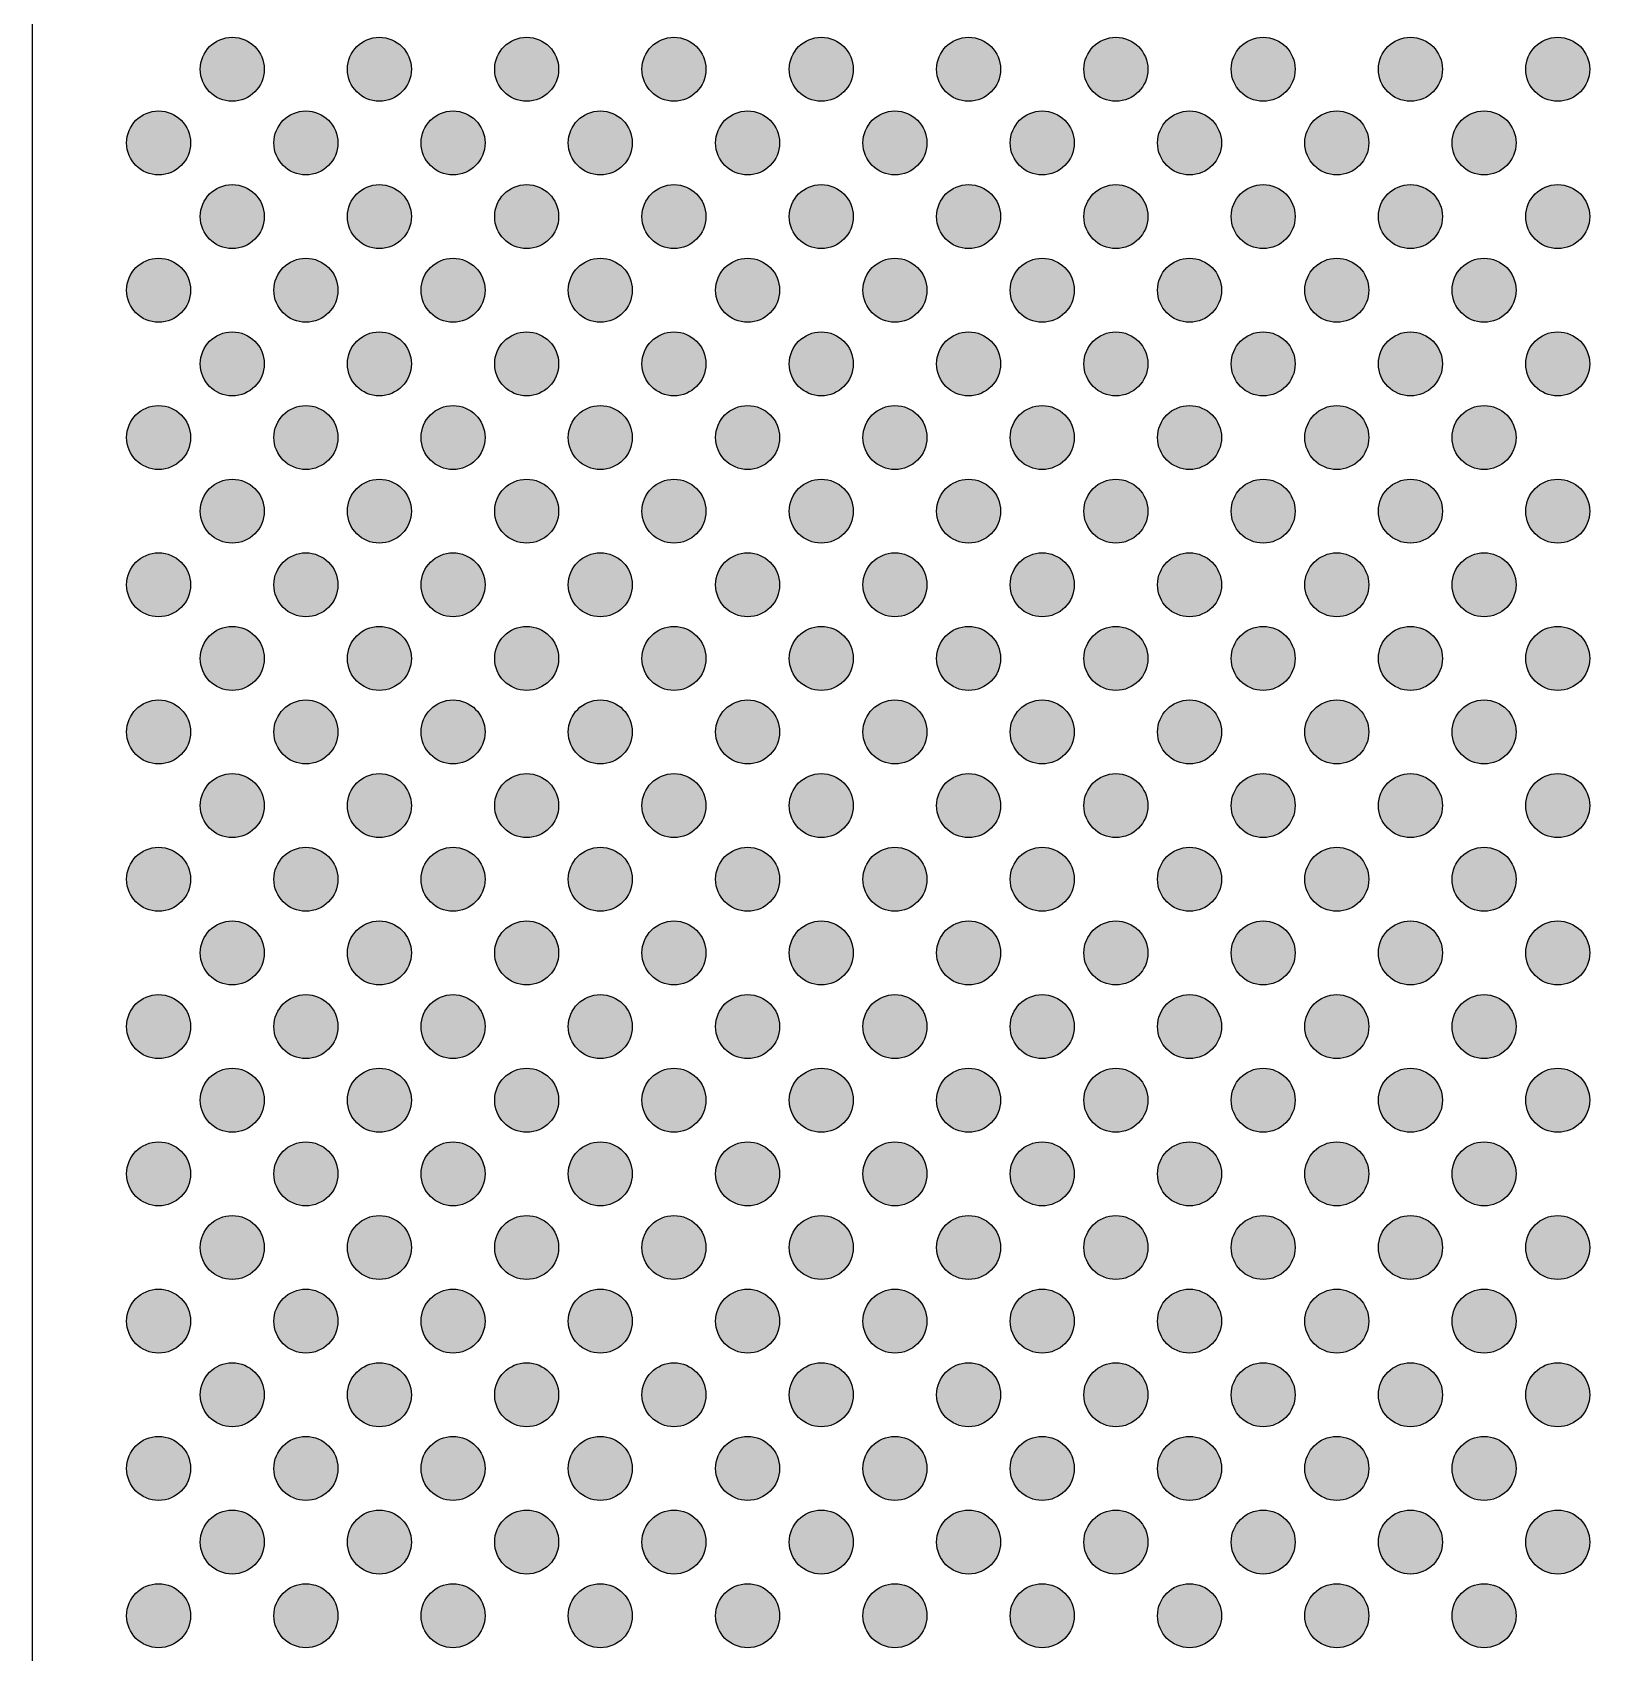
# Model space of a CAD drawing. Extents: x -42000 to 45000, y -40000 to 40000.
# Drawn here: x -26250 to -15750, y 1186 to 12076 of the extents above; entities that cross this region are included whole.
import ezdxf

# ---------------------------------------------------------------- set-up
doc = ezdxf.new("R2010")
doc.units = 0
doc.header["$MEASUREMENT"] = 0
doc.layers.add('PKG_OUTLINE', color=81, linetype='CONTINUOUS')
doc.layers.add('SOLDERMASK_PADS_BTM', color=12, linetype='CONTINUOUS')

msp = doc.modelspace()

# ---------------------------------------------------------------- hatches: boundary and pattern name
at = {"layer": 'SOLDERMASK_PADS_BTM'}
h = msp.add_hatch(color=256, dxfattribs=at)
edge = h.paths.add_edge_path()
edge.add_arc((-24907, 11828), 215, 0, 360, ccw=False)
h = msp.add_hatch(color=256, dxfattribs=at)
edge = h.paths.add_edge_path()
edge.add_arc((-23918, 11828), 215, 0, 360, ccw=False)
h = msp.add_hatch(color=256, dxfattribs=at)
edge = h.paths.add_edge_path()
edge.add_arc((-22928, 11828), 215, 0, 360, ccw=False)
h = msp.add_hatch(color=256, dxfattribs=at)
edge = h.paths.add_edge_path()
edge.add_arc((-21938, 11828), 215, 0, 360, ccw=False)
h = msp.add_hatch(color=256, dxfattribs=at)
edge = h.paths.add_edge_path()
edge.add_arc((-20948, 11828), 215, 0, 360, ccw=False)
h = msp.add_hatch(color=256, dxfattribs=at)
edge = h.paths.add_edge_path()
edge.add_arc((-19958, 11828), 215, 0, 360, ccw=False)
h = msp.add_hatch(color=256, dxfattribs=at)
edge = h.paths.add_edge_path()
edge.add_arc((-18968, 11828), 215, 0, 360, ccw=False)
h = msp.add_hatch(color=256, dxfattribs=at)
edge = h.paths.add_edge_path()
edge.add_arc((-17978, 11828), 215, 0, 360, ccw=False)
h = msp.add_hatch(color=256, dxfattribs=at)
edge = h.paths.add_edge_path()
edge.add_arc((-16988, 11828), 215, 0, 360, ccw=False)
h = msp.add_hatch(color=256, dxfattribs=at)
edge = h.paths.add_edge_path()
edge.add_arc((-15998, 11828), 215, 0, 360, ccw=False)
h = msp.add_hatch(color=256, dxfattribs=at)
edge = h.paths.add_edge_path()
edge.add_arc((-25402, 11333), 215, 0, 360, ccw=False)
h = msp.add_hatch(color=256, dxfattribs=at)
edge = h.paths.add_edge_path()
edge.add_arc((-24412, 11333), 215, 0, 360, ccw=False)
h = msp.add_hatch(color=256, dxfattribs=at)
edge = h.paths.add_edge_path()
edge.add_arc((-23423, 11333), 215, 0, 360, ccw=False)
h = msp.add_hatch(color=256, dxfattribs=at)
edge = h.paths.add_edge_path()
edge.add_arc((-22433, 11333), 215, 0, 360, ccw=False)
h = msp.add_hatch(color=256, dxfattribs=at)
edge = h.paths.add_edge_path()
edge.add_arc((-21443, 11333), 215, 0, 360, ccw=False)
h = msp.add_hatch(color=256, dxfattribs=at)
edge = h.paths.add_edge_path()
edge.add_arc((-20453, 11333), 215, 0, 360, ccw=False)
h = msp.add_hatch(color=256, dxfattribs=at)
edge = h.paths.add_edge_path()
edge.add_arc((-19463, 11333), 215, 0, 360, ccw=False)
h = msp.add_hatch(color=256, dxfattribs=at)
edge = h.paths.add_edge_path()
edge.add_arc((-18473, 11333), 215, 0, 360, ccw=False)
h = msp.add_hatch(color=256, dxfattribs=at)
edge = h.paths.add_edge_path()
edge.add_arc((-17483, 11333), 215, 0, 360, ccw=False)
h = msp.add_hatch(color=256, dxfattribs=at)
edge = h.paths.add_edge_path()
edge.add_arc((-16493, 11333), 215, 0, 360, ccw=False)
h = msp.add_hatch(color=256, dxfattribs=at)
edge = h.paths.add_edge_path()
edge.add_arc((-24907, 10838), 215, 0, 360, ccw=False)
h = msp.add_hatch(color=256, dxfattribs=at)
edge = h.paths.add_edge_path()
edge.add_arc((-23918, 10838), 215, 0, 360, ccw=False)
h = msp.add_hatch(color=256, dxfattribs=at)
edge = h.paths.add_edge_path()
edge.add_arc((-22928, 10838), 215, 0, 360, ccw=False)
h = msp.add_hatch(color=256, dxfattribs=at)
edge = h.paths.add_edge_path()
edge.add_arc((-21938, 10838), 215, 0, 360, ccw=False)
h = msp.add_hatch(color=256, dxfattribs=at)
edge = h.paths.add_edge_path()
edge.add_arc((-20948, 10838), 215, 0, 360, ccw=False)
h = msp.add_hatch(color=256, dxfattribs=at)
edge = h.paths.add_edge_path()
edge.add_arc((-19958, 10838), 215, 0, 360, ccw=False)
h = msp.add_hatch(color=256, dxfattribs=at)
edge = h.paths.add_edge_path()
edge.add_arc((-18968, 10838), 215, 0, 360, ccw=False)
h = msp.add_hatch(color=256, dxfattribs=at)
edge = h.paths.add_edge_path()
edge.add_arc((-17978, 10838), 215, 0, 360, ccw=False)
h = msp.add_hatch(color=256, dxfattribs=at)
edge = h.paths.add_edge_path()
edge.add_arc((-16988, 10838), 215, 0, 360, ccw=False)
h = msp.add_hatch(color=256, dxfattribs=at)
edge = h.paths.add_edge_path()
edge.add_arc((-15998, 10838), 215, 0, 360, ccw=False)
h = msp.add_hatch(color=256, dxfattribs=at)
edge = h.paths.add_edge_path()
edge.add_arc((-25402, 10343), 215, 0, 360, ccw=False)
h = msp.add_hatch(color=256, dxfattribs=at)
edge = h.paths.add_edge_path()
edge.add_arc((-24412, 10343), 215, 0, 360, ccw=False)
h = msp.add_hatch(color=256, dxfattribs=at)
edge = h.paths.add_edge_path()
edge.add_arc((-23423, 10343), 215, 0, 360, ccw=False)
h = msp.add_hatch(color=256, dxfattribs=at)
edge = h.paths.add_edge_path()
edge.add_arc((-22433, 10343), 215, 0, 360, ccw=False)
h = msp.add_hatch(color=256, dxfattribs=at)
edge = h.paths.add_edge_path()
edge.add_arc((-21443, 10343), 215, 0, 360, ccw=False)
h = msp.add_hatch(color=256, dxfattribs=at)
edge = h.paths.add_edge_path()
edge.add_arc((-20453, 10343), 215, 0, 360, ccw=False)
h = msp.add_hatch(color=256, dxfattribs=at)
edge = h.paths.add_edge_path()
edge.add_arc((-19463, 10343), 215, 0, 360, ccw=False)
h = msp.add_hatch(color=256, dxfattribs=at)
edge = h.paths.add_edge_path()
edge.add_arc((-18473, 10343), 215, 0, 360, ccw=False)
h = msp.add_hatch(color=256, dxfattribs=at)
edge = h.paths.add_edge_path()
edge.add_arc((-17483, 10343), 215, 0, 360, ccw=False)
h = msp.add_hatch(color=256, dxfattribs=at)
edge = h.paths.add_edge_path()
edge.add_arc((-16493, 10343), 215, 0, 360, ccw=False)
h = msp.add_hatch(color=256, dxfattribs=at)
edge = h.paths.add_edge_path()
edge.add_arc((-24907, 9848), 215, 0, 360, ccw=False)
h = msp.add_hatch(color=256, dxfattribs=at)
edge = h.paths.add_edge_path()
edge.add_arc((-23918, 9848), 215, 0, 360, ccw=False)
h = msp.add_hatch(color=256, dxfattribs=at)
edge = h.paths.add_edge_path()
edge.add_arc((-22928, 9848), 215, 0, 360, ccw=False)
h = msp.add_hatch(color=256, dxfattribs=at)
edge = h.paths.add_edge_path()
edge.add_arc((-21938, 9848), 215, 0, 360, ccw=False)
h = msp.add_hatch(color=256, dxfattribs=at)
edge = h.paths.add_edge_path()
edge.add_arc((-20948, 9848), 215, 0, 360, ccw=False)
h = msp.add_hatch(color=256, dxfattribs=at)
edge = h.paths.add_edge_path()
edge.add_arc((-19958, 9848), 215, 0, 360, ccw=False)
h = msp.add_hatch(color=256, dxfattribs=at)
edge = h.paths.add_edge_path()
edge.add_arc((-18968, 9848), 215, 0, 360, ccw=False)
h = msp.add_hatch(color=256, dxfattribs=at)
edge = h.paths.add_edge_path()
edge.add_arc((-17978, 9848), 215, 0, 360, ccw=False)
h = msp.add_hatch(color=256, dxfattribs=at)
edge = h.paths.add_edge_path()
edge.add_arc((-16988, 9848), 215, 0, 360, ccw=False)
h = msp.add_hatch(color=256, dxfattribs=at)
edge = h.paths.add_edge_path()
edge.add_arc((-15998, 9848), 215, 0, 360, ccw=False)
h = msp.add_hatch(color=256, dxfattribs=at)
edge = h.paths.add_edge_path()
edge.add_arc((-25402, 9353), 215, 0, 360, ccw=False)
h = msp.add_hatch(color=256, dxfattribs=at)
edge = h.paths.add_edge_path()
edge.add_arc((-24412, 9353), 215, 0, 360, ccw=False)
h = msp.add_hatch(color=256, dxfattribs=at)
edge = h.paths.add_edge_path()
edge.add_arc((-23423, 9353), 215, 0, 360, ccw=False)
h = msp.add_hatch(color=256, dxfattribs=at)
edge = h.paths.add_edge_path()
edge.add_arc((-22433, 9353), 215, 0, 360, ccw=False)
h = msp.add_hatch(color=256, dxfattribs=at)
edge = h.paths.add_edge_path()
edge.add_arc((-21443, 9353), 215, 0, 360, ccw=False)
h = msp.add_hatch(color=256, dxfattribs=at)
edge = h.paths.add_edge_path()
edge.add_arc((-20453, 9353), 215, 0, 360, ccw=False)
h = msp.add_hatch(color=256, dxfattribs=at)
edge = h.paths.add_edge_path()
edge.add_arc((-19463, 9353), 215, 0, 360, ccw=False)
h = msp.add_hatch(color=256, dxfattribs=at)
edge = h.paths.add_edge_path()
edge.add_arc((-18473, 9353), 215, 0, 360, ccw=False)
h = msp.add_hatch(color=256, dxfattribs=at)
edge = h.paths.add_edge_path()
edge.add_arc((-17483, 9353), 215, 0, 360, ccw=False)
h = msp.add_hatch(color=256, dxfattribs=at)
edge = h.paths.add_edge_path()
edge.add_arc((-16493, 9353), 215, 0, 360, ccw=False)
h = msp.add_hatch(color=256, dxfattribs=at)
edge = h.paths.add_edge_path()
edge.add_arc((-24907, 8858), 215, 0, 360, ccw=False)
h = msp.add_hatch(color=256, dxfattribs=at)
edge = h.paths.add_edge_path()
edge.add_arc((-23918, 8858), 215, 0, 360, ccw=False)
h = msp.add_hatch(color=256, dxfattribs=at)
edge = h.paths.add_edge_path()
edge.add_arc((-22928, 8858), 215, 0, 360, ccw=False)
h = msp.add_hatch(color=256, dxfattribs=at)
edge = h.paths.add_edge_path()
edge.add_arc((-21938, 8858), 215, 0, 360, ccw=False)
h = msp.add_hatch(color=256, dxfattribs=at)
edge = h.paths.add_edge_path()
edge.add_arc((-20948, 8858), 215, 0, 360, ccw=False)
h = msp.add_hatch(color=256, dxfattribs=at)
edge = h.paths.add_edge_path()
edge.add_arc((-19958, 8858), 215, 0, 360, ccw=False)
h = msp.add_hatch(color=256, dxfattribs=at)
edge = h.paths.add_edge_path()
edge.add_arc((-18968, 8858), 215, 0, 360, ccw=False)
h = msp.add_hatch(color=256, dxfattribs=at)
edge = h.paths.add_edge_path()
edge.add_arc((-17978, 8858), 215, 0, 360, ccw=False)
h = msp.add_hatch(color=256, dxfattribs=at)
edge = h.paths.add_edge_path()
edge.add_arc((-16988, 8858), 215, 0, 360, ccw=False)
h = msp.add_hatch(color=256, dxfattribs=at)
edge = h.paths.add_edge_path()
edge.add_arc((-15998, 8858), 215, 0, 360, ccw=False)
h = msp.add_hatch(color=256, dxfattribs=at)
edge = h.paths.add_edge_path()
edge.add_arc((-25402, 8363), 215, 0, 360, ccw=False)
h = msp.add_hatch(color=256, dxfattribs=at)
edge = h.paths.add_edge_path()
edge.add_arc((-24412, 8363), 215, 0, 360, ccw=False)
h = msp.add_hatch(color=256, dxfattribs=at)
edge = h.paths.add_edge_path()
edge.add_arc((-23423, 8363), 215, 0, 360, ccw=False)
h = msp.add_hatch(color=256, dxfattribs=at)
edge = h.paths.add_edge_path()
edge.add_arc((-22433, 8363), 215, 0, 360, ccw=False)
h = msp.add_hatch(color=256, dxfattribs=at)
edge = h.paths.add_edge_path()
edge.add_arc((-21443, 8363), 215, 0, 360, ccw=False)
h = msp.add_hatch(color=256, dxfattribs=at)
edge = h.paths.add_edge_path()
edge.add_arc((-20453, 8363), 215, 0, 360, ccw=False)
h = msp.add_hatch(color=256, dxfattribs=at)
edge = h.paths.add_edge_path()
edge.add_arc((-19463, 8363), 215, 0, 360, ccw=False)
h = msp.add_hatch(color=256, dxfattribs=at)
edge = h.paths.add_edge_path()
edge.add_arc((-18473, 8363), 215, 0, 360, ccw=False)
h = msp.add_hatch(color=256, dxfattribs=at)
edge = h.paths.add_edge_path()
edge.add_arc((-17483, 8363), 215, 0, 360, ccw=False)
h = msp.add_hatch(color=256, dxfattribs=at)
edge = h.paths.add_edge_path()
edge.add_arc((-16493, 8363), 215, 0, 360, ccw=False)
h = msp.add_hatch(color=256, dxfattribs=at)
edge = h.paths.add_edge_path()
edge.add_arc((-24907, 7868), 215, 0, 360, ccw=False)
h = msp.add_hatch(color=256, dxfattribs=at)
edge = h.paths.add_edge_path()
edge.add_arc((-23918, 7868), 215, 0, 360, ccw=False)
h = msp.add_hatch(color=256, dxfattribs=at)
edge = h.paths.add_edge_path()
edge.add_arc((-22928, 7868), 215, 0, 360, ccw=False)
h = msp.add_hatch(color=256, dxfattribs=at)
edge = h.paths.add_edge_path()
edge.add_arc((-21938, 7868), 215, 0, 360, ccw=False)
h = msp.add_hatch(color=256, dxfattribs=at)
edge = h.paths.add_edge_path()
edge.add_arc((-20948, 7868), 215, 0, 360, ccw=False)
h = msp.add_hatch(color=256, dxfattribs=at)
edge = h.paths.add_edge_path()
edge.add_arc((-19958, 7868), 215, 0, 360, ccw=False)
h = msp.add_hatch(color=256, dxfattribs=at)
edge = h.paths.add_edge_path()
edge.add_arc((-18968, 7868), 215, 0, 360, ccw=False)
h = msp.add_hatch(color=256, dxfattribs=at)
edge = h.paths.add_edge_path()
edge.add_arc((-17978, 7868), 215, 0, 360, ccw=False)
h = msp.add_hatch(color=256, dxfattribs=at)
edge = h.paths.add_edge_path()
edge.add_arc((-16988, 7868), 215, 0, 360, ccw=False)
h = msp.add_hatch(color=256, dxfattribs=at)
edge = h.paths.add_edge_path()
edge.add_arc((-15998, 7868), 215, 0, 360, ccw=False)
h = msp.add_hatch(color=256, dxfattribs=at)
edge = h.paths.add_edge_path()
edge.add_arc((-25402, 7374), 215, 0, 360, ccw=False)
h = msp.add_hatch(color=256, dxfattribs=at)
edge = h.paths.add_edge_path()
edge.add_arc((-24412, 7374), 215, 0, 360, ccw=False)
h = msp.add_hatch(color=256, dxfattribs=at)
edge = h.paths.add_edge_path()
edge.add_arc((-23423, 7374), 215, 0, 360, ccw=False)
h = msp.add_hatch(color=256, dxfattribs=at)
edge = h.paths.add_edge_path()
edge.add_arc((-22433, 7374), 215, 0, 360, ccw=False)
h = msp.add_hatch(color=256, dxfattribs=at)
edge = h.paths.add_edge_path()
edge.add_arc((-21443, 7374), 215, 0, 360, ccw=False)
h = msp.add_hatch(color=256, dxfattribs=at)
edge = h.paths.add_edge_path()
edge.add_arc((-20453, 7374), 215, 0, 360, ccw=False)
h = msp.add_hatch(color=256, dxfattribs=at)
edge = h.paths.add_edge_path()
edge.add_arc((-19463, 7374), 215, 0, 360, ccw=False)
h = msp.add_hatch(color=256, dxfattribs=at)
edge = h.paths.add_edge_path()
edge.add_arc((-18473, 7374), 215, 0, 360, ccw=False)
h = msp.add_hatch(color=256, dxfattribs=at)
edge = h.paths.add_edge_path()
edge.add_arc((-17483, 7374), 215, 0, 360, ccw=False)
h = msp.add_hatch(color=256, dxfattribs=at)
edge = h.paths.add_edge_path()
edge.add_arc((-16493, 7374), 215, 0, 360, ccw=False)
h = msp.add_hatch(color=256, dxfattribs=at)
edge = h.paths.add_edge_path()
edge.add_arc((-24907, 6879), 215, 0, 360, ccw=False)
h = msp.add_hatch(color=256, dxfattribs=at)
edge = h.paths.add_edge_path()
edge.add_arc((-23918, 6879), 215, 0, 360, ccw=False)
h = msp.add_hatch(color=256, dxfattribs=at)
edge = h.paths.add_edge_path()
edge.add_arc((-22928, 6879), 215, 0, 360, ccw=False)
h = msp.add_hatch(color=256, dxfattribs=at)
edge = h.paths.add_edge_path()
edge.add_arc((-21938, 6879), 215, 0, 360, ccw=False)
h = msp.add_hatch(color=256, dxfattribs=at)
edge = h.paths.add_edge_path()
edge.add_arc((-20948, 6879), 215, 0, 360, ccw=False)
h = msp.add_hatch(color=256, dxfattribs=at)
edge = h.paths.add_edge_path()
edge.add_arc((-19958, 6879), 215, 0, 360, ccw=False)
h = msp.add_hatch(color=256, dxfattribs=at)
edge = h.paths.add_edge_path()
edge.add_arc((-18968, 6879), 215, 0, 360, ccw=False)
h = msp.add_hatch(color=256, dxfattribs=at)
edge = h.paths.add_edge_path()
edge.add_arc((-17978, 6879), 215, 0, 360, ccw=False)
h = msp.add_hatch(color=256, dxfattribs=at)
edge = h.paths.add_edge_path()
edge.add_arc((-16988, 6879), 215, 0, 360, ccw=False)
h = msp.add_hatch(color=256, dxfattribs=at)
edge = h.paths.add_edge_path()
edge.add_arc((-15998, 6879), 215, 0, 360, ccw=False)
h = msp.add_hatch(color=256, dxfattribs=at)
edge = h.paths.add_edge_path()
edge.add_arc((-25402, 6384), 215, 0, 360, ccw=False)
h = msp.add_hatch(color=256, dxfattribs=at)
edge = h.paths.add_edge_path()
edge.add_arc((-24412, 6384), 215, 0, 360, ccw=False)
h = msp.add_hatch(color=256, dxfattribs=at)
edge = h.paths.add_edge_path()
edge.add_arc((-23423, 6384), 215, 0, 360, ccw=False)
h = msp.add_hatch(color=256, dxfattribs=at)
edge = h.paths.add_edge_path()
edge.add_arc((-22433, 6384), 215, 0, 360, ccw=False)
h = msp.add_hatch(color=256, dxfattribs=at)
edge = h.paths.add_edge_path()
edge.add_arc((-21443, 6384), 215, 0, 360, ccw=False)
h = msp.add_hatch(color=256, dxfattribs=at)
edge = h.paths.add_edge_path()
edge.add_arc((-20453, 6384), 215, 0, 360, ccw=False)
h = msp.add_hatch(color=256, dxfattribs=at)
edge = h.paths.add_edge_path()
edge.add_arc((-19463, 6384), 215, 0, 360, ccw=False)
h = msp.add_hatch(color=256, dxfattribs=at)
edge = h.paths.add_edge_path()
edge.add_arc((-18473, 6384), 215, 0, 360, ccw=False)
h = msp.add_hatch(color=256, dxfattribs=at)
edge = h.paths.add_edge_path()
edge.add_arc((-17483, 6384), 215, 0, 360, ccw=False)
h = msp.add_hatch(color=256, dxfattribs=at)
edge = h.paths.add_edge_path()
edge.add_arc((-16493, 6384), 215, 0, 360, ccw=False)
h = msp.add_hatch(color=256, dxfattribs=at)
edge = h.paths.add_edge_path()
edge.add_arc((-24907, 5889), 215, 0, 360, ccw=False)
h = msp.add_hatch(color=256, dxfattribs=at)
edge = h.paths.add_edge_path()
edge.add_arc((-23918, 5889), 215, 0, 360, ccw=False)
h = msp.add_hatch(color=256, dxfattribs=at)
edge = h.paths.add_edge_path()
edge.add_arc((-22928, 5889), 215, 0, 360, ccw=False)
h = msp.add_hatch(color=256, dxfattribs=at)
edge = h.paths.add_edge_path()
edge.add_arc((-21938, 5889), 215, 0, 360, ccw=False)
h = msp.add_hatch(color=256, dxfattribs=at)
edge = h.paths.add_edge_path()
edge.add_arc((-20948, 5889), 215, 0, 360, ccw=False)
h = msp.add_hatch(color=256, dxfattribs=at)
edge = h.paths.add_edge_path()
edge.add_arc((-19958, 5889), 215, 0, 360, ccw=False)
h = msp.add_hatch(color=256, dxfattribs=at)
edge = h.paths.add_edge_path()
edge.add_arc((-18968, 5889), 215, 0, 360, ccw=False)
h = msp.add_hatch(color=256, dxfattribs=at)
edge = h.paths.add_edge_path()
edge.add_arc((-17978, 5889), 215, 0, 360, ccw=False)
h = msp.add_hatch(color=256, dxfattribs=at)
edge = h.paths.add_edge_path()
edge.add_arc((-16988, 5889), 215, 0, 360, ccw=False)
h = msp.add_hatch(color=256, dxfattribs=at)
edge = h.paths.add_edge_path()
edge.add_arc((-15998, 5889), 215, 0, 360, ccw=False)
h = msp.add_hatch(color=256, dxfattribs=at)
edge = h.paths.add_edge_path()
edge.add_arc((-25402, 5394), 215, 0, 360, ccw=False)
h = msp.add_hatch(color=256, dxfattribs=at)
edge = h.paths.add_edge_path()
edge.add_arc((-24412, 5394), 215, 0, 360, ccw=False)
h = msp.add_hatch(color=256, dxfattribs=at)
edge = h.paths.add_edge_path()
edge.add_arc((-23423, 5394), 215, 0, 360, ccw=False)
h = msp.add_hatch(color=256, dxfattribs=at)
edge = h.paths.add_edge_path()
edge.add_arc((-22433, 5394), 215, 0, 360, ccw=False)
h = msp.add_hatch(color=256, dxfattribs=at)
edge = h.paths.add_edge_path()
edge.add_arc((-21443, 5394), 215, 0, 360, ccw=False)
h = msp.add_hatch(color=256, dxfattribs=at)
edge = h.paths.add_edge_path()
edge.add_arc((-20453, 5394), 215, 0, 360, ccw=False)
h = msp.add_hatch(color=256, dxfattribs=at)
edge = h.paths.add_edge_path()
edge.add_arc((-19463, 5394), 215, 0, 360, ccw=False)
h = msp.add_hatch(color=256, dxfattribs=at)
edge = h.paths.add_edge_path()
edge.add_arc((-18473, 5394), 215, 0, 360, ccw=False)
h = msp.add_hatch(color=256, dxfattribs=at)
edge = h.paths.add_edge_path()
edge.add_arc((-17483, 5394), 215, 0, 360, ccw=False)
h = msp.add_hatch(color=256, dxfattribs=at)
edge = h.paths.add_edge_path()
edge.add_arc((-16493, 5394), 215, 0, 360, ccw=False)
h = msp.add_hatch(color=256, dxfattribs=at)
edge = h.paths.add_edge_path()
edge.add_arc((-24907, 4899), 215, 0, 360, ccw=False)
h = msp.add_hatch(color=256, dxfattribs=at)
edge = h.paths.add_edge_path()
edge.add_arc((-23918, 4899), 215, 0, 360, ccw=False)
h = msp.add_hatch(color=256, dxfattribs=at)
edge = h.paths.add_edge_path()
edge.add_arc((-22928, 4899), 215, 0, 360, ccw=False)
h = msp.add_hatch(color=256, dxfattribs=at)
edge = h.paths.add_edge_path()
edge.add_arc((-21938, 4899), 215, 0, 360, ccw=False)
h = msp.add_hatch(color=256, dxfattribs=at)
edge = h.paths.add_edge_path()
edge.add_arc((-20948, 4899), 215, 0, 360, ccw=False)
h = msp.add_hatch(color=256, dxfattribs=at)
edge = h.paths.add_edge_path()
edge.add_arc((-19958, 4899), 215, 0, 360, ccw=False)
h = msp.add_hatch(color=256, dxfattribs=at)
edge = h.paths.add_edge_path()
edge.add_arc((-18968, 4899), 215, 0, 360, ccw=False)
h = msp.add_hatch(color=256, dxfattribs=at)
edge = h.paths.add_edge_path()
edge.add_arc((-17978, 4899), 215, 0, 360, ccw=False)
h = msp.add_hatch(color=256, dxfattribs=at)
edge = h.paths.add_edge_path()
edge.add_arc((-16988, 4899), 215, 0, 360, ccw=False)
h = msp.add_hatch(color=256, dxfattribs=at)
edge = h.paths.add_edge_path()
edge.add_arc((-15998, 4899), 215, 0, 360, ccw=False)
h = msp.add_hatch(color=256, dxfattribs=at)
edge = h.paths.add_edge_path()
edge.add_arc((-25402, 4404), 215, 0, 360, ccw=False)
h = msp.add_hatch(color=256, dxfattribs=at)
edge = h.paths.add_edge_path()
edge.add_arc((-24412, 4404), 215, 0, 360, ccw=False)
h = msp.add_hatch(color=256, dxfattribs=at)
edge = h.paths.add_edge_path()
edge.add_arc((-23423, 4404), 215, 0, 360, ccw=False)
h = msp.add_hatch(color=256, dxfattribs=at)
edge = h.paths.add_edge_path()
edge.add_arc((-22433, 4404), 215, 0, 360, ccw=False)
h = msp.add_hatch(color=256, dxfattribs=at)
edge = h.paths.add_edge_path()
edge.add_arc((-21443, 4404), 215, 0, 360, ccw=False)
h = msp.add_hatch(color=256, dxfattribs=at)
edge = h.paths.add_edge_path()
edge.add_arc((-20453, 4404), 215, 0, 360, ccw=False)
h = msp.add_hatch(color=256, dxfattribs=at)
edge = h.paths.add_edge_path()
edge.add_arc((-19463, 4404), 215, 0, 360, ccw=False)
h = msp.add_hatch(color=256, dxfattribs=at)
edge = h.paths.add_edge_path()
edge.add_arc((-18473, 4404), 215, 0, 360, ccw=False)
h = msp.add_hatch(color=256, dxfattribs=at)
edge = h.paths.add_edge_path()
edge.add_arc((-17483, 4404), 215, 0, 360, ccw=False)
h = msp.add_hatch(color=256, dxfattribs=at)
edge = h.paths.add_edge_path()
edge.add_arc((-16493, 4404), 215, 0, 360, ccw=False)
h = msp.add_hatch(color=256, dxfattribs=at)
edge = h.paths.add_edge_path()
edge.add_arc((-24907, 3909), 215, 0, 360, ccw=False)
h = msp.add_hatch(color=256, dxfattribs=at)
edge = h.paths.add_edge_path()
edge.add_arc((-23918, 3909), 215, 0, 360, ccw=False)
h = msp.add_hatch(color=256, dxfattribs=at)
edge = h.paths.add_edge_path()
edge.add_arc((-22928, 3909), 215, 0, 360, ccw=False)
h = msp.add_hatch(color=256, dxfattribs=at)
edge = h.paths.add_edge_path()
edge.add_arc((-21938, 3909), 215, 0, 360, ccw=False)
h = msp.add_hatch(color=256, dxfattribs=at)
edge = h.paths.add_edge_path()
edge.add_arc((-20948, 3909), 215, 0, 360, ccw=False)
h = msp.add_hatch(color=256, dxfattribs=at)
edge = h.paths.add_edge_path()
edge.add_arc((-19958, 3909), 215, 0, 360, ccw=False)
h = msp.add_hatch(color=256, dxfattribs=at)
edge = h.paths.add_edge_path()
edge.add_arc((-18968, 3909), 215, 0, 360, ccw=False)
h = msp.add_hatch(color=256, dxfattribs=at)
edge = h.paths.add_edge_path()
edge.add_arc((-17978, 3909), 215, 0, 360, ccw=False)
h = msp.add_hatch(color=256, dxfattribs=at)
edge = h.paths.add_edge_path()
edge.add_arc((-16988, 3909), 215, 0, 360, ccw=False)
h = msp.add_hatch(color=256, dxfattribs=at)
edge = h.paths.add_edge_path()
edge.add_arc((-15998, 3909), 215, 0, 360, ccw=False)
h = msp.add_hatch(color=256, dxfattribs=at)
edge = h.paths.add_edge_path()
edge.add_arc((-25402, 3414), 215, 0, 360, ccw=False)
h = msp.add_hatch(color=256, dxfattribs=at)
edge = h.paths.add_edge_path()
edge.add_arc((-24412, 3414), 215, 0, 360, ccw=False)
h = msp.add_hatch(color=256, dxfattribs=at)
edge = h.paths.add_edge_path()
edge.add_arc((-23423, 3414), 215, 0, 360, ccw=False)
h = msp.add_hatch(color=256, dxfattribs=at)
edge = h.paths.add_edge_path()
edge.add_arc((-22433, 3414), 215, 0, 360, ccw=False)
h = msp.add_hatch(color=256, dxfattribs=at)
edge = h.paths.add_edge_path()
edge.add_arc((-21443, 3414), 215, 0, 360, ccw=False)
h = msp.add_hatch(color=256, dxfattribs=at)
edge = h.paths.add_edge_path()
edge.add_arc((-20453, 3414), 215, 0, 360, ccw=False)
h = msp.add_hatch(color=256, dxfattribs=at)
edge = h.paths.add_edge_path()
edge.add_arc((-19463, 3414), 215, 0, 360, ccw=False)
h = msp.add_hatch(color=256, dxfattribs=at)
edge = h.paths.add_edge_path()
edge.add_arc((-18473, 3414), 215, 0, 360, ccw=False)
h = msp.add_hatch(color=256, dxfattribs=at)
edge = h.paths.add_edge_path()
edge.add_arc((-17483, 3414), 215, 0, 360, ccw=False)
h = msp.add_hatch(color=256, dxfattribs=at)
edge = h.paths.add_edge_path()
edge.add_arc((-16493, 3414), 215, 0, 360, ccw=False)
h = msp.add_hatch(color=256, dxfattribs=at)
edge = h.paths.add_edge_path()
edge.add_arc((-24907, 2919), 215, 0, 360, ccw=False)
h = msp.add_hatch(color=256, dxfattribs=at)
edge = h.paths.add_edge_path()
edge.add_arc((-23918, 2919), 215, 0, 360, ccw=False)
h = msp.add_hatch(color=256, dxfattribs=at)
edge = h.paths.add_edge_path()
edge.add_arc((-22928, 2919), 215, 0, 360, ccw=False)
h = msp.add_hatch(color=256, dxfattribs=at)
edge = h.paths.add_edge_path()
edge.add_arc((-21938, 2919), 215, 0, 360, ccw=False)
h = msp.add_hatch(color=256, dxfattribs=at)
edge = h.paths.add_edge_path()
edge.add_arc((-20948, 2919), 215, 0, 360, ccw=False)
h = msp.add_hatch(color=256, dxfattribs=at)
edge = h.paths.add_edge_path()
edge.add_arc((-19958, 2919), 215, 0, 360, ccw=False)
h = msp.add_hatch(color=256, dxfattribs=at)
edge = h.paths.add_edge_path()
edge.add_arc((-18968, 2919), 215, 0, 360, ccw=False)
h = msp.add_hatch(color=256, dxfattribs=at)
edge = h.paths.add_edge_path()
edge.add_arc((-17978, 2919), 215, 0, 360, ccw=False)
h = msp.add_hatch(color=256, dxfattribs=at)
edge = h.paths.add_edge_path()
edge.add_arc((-16988, 2919), 215, 0, 360, ccw=False)
h = msp.add_hatch(color=256, dxfattribs=at)
edge = h.paths.add_edge_path()
edge.add_arc((-15998, 2919), 215, 0, 360, ccw=False)
h = msp.add_hatch(color=256, dxfattribs=at)
edge = h.paths.add_edge_path()
edge.add_arc((-25402, 2424), 215, 0, 360, ccw=False)
h = msp.add_hatch(color=256, dxfattribs=at)
edge = h.paths.add_edge_path()
edge.add_arc((-24412, 2424), 215, 0, 360, ccw=False)
h = msp.add_hatch(color=256, dxfattribs=at)
edge = h.paths.add_edge_path()
edge.add_arc((-23423, 2424), 215, 0, 360, ccw=False)
h = msp.add_hatch(color=256, dxfattribs=at)
edge = h.paths.add_edge_path()
edge.add_arc((-22433, 2424), 215, 0, 360, ccw=False)
h = msp.add_hatch(color=256, dxfattribs=at)
edge = h.paths.add_edge_path()
edge.add_arc((-21443, 2424), 215, 0, 360, ccw=False)
h = msp.add_hatch(color=256, dxfattribs=at)
edge = h.paths.add_edge_path()
edge.add_arc((-20453, 2424), 215, 0, 360, ccw=False)
h = msp.add_hatch(color=256, dxfattribs=at)
edge = h.paths.add_edge_path()
edge.add_arc((-19463, 2424), 215, 0, 360, ccw=False)
h = msp.add_hatch(color=256, dxfattribs=at)
edge = h.paths.add_edge_path()
edge.add_arc((-18473, 2424), 215, 0, 360, ccw=False)
h = msp.add_hatch(color=256, dxfattribs=at)
edge = h.paths.add_edge_path()
edge.add_arc((-17483, 2424), 215, 0, 360, ccw=False)
h = msp.add_hatch(color=256, dxfattribs=at)
edge = h.paths.add_edge_path()
edge.add_arc((-16493, 2424), 215, 0, 360, ccw=False)
h = msp.add_hatch(color=256, dxfattribs=at)
edge = h.paths.add_edge_path()
edge.add_arc((-24907, 1929), 215, 0, 360, ccw=False)
h = msp.add_hatch(color=256, dxfattribs=at)
edge = h.paths.add_edge_path()
edge.add_arc((-23918, 1929), 215, 0, 360, ccw=False)
h = msp.add_hatch(color=256, dxfattribs=at)
edge = h.paths.add_edge_path()
edge.add_arc((-22928, 1929), 215, 0, 360, ccw=False)
h = msp.add_hatch(color=256, dxfattribs=at)
edge = h.paths.add_edge_path()
edge.add_arc((-21938, 1929), 215, 0, 360, ccw=False)
h = msp.add_hatch(color=256, dxfattribs=at)
edge = h.paths.add_edge_path()
edge.add_arc((-20948, 1929), 215, 0, 360, ccw=False)
h = msp.add_hatch(color=256, dxfattribs=at)
edge = h.paths.add_edge_path()
edge.add_arc((-19958, 1929), 215, 0, 360, ccw=False)
h = msp.add_hatch(color=256, dxfattribs=at)
edge = h.paths.add_edge_path()
edge.add_arc((-18968, 1929), 215, 0, 360, ccw=False)
h = msp.add_hatch(color=256, dxfattribs=at)
edge = h.paths.add_edge_path()
edge.add_arc((-17978, 1929), 215, 0, 360, ccw=False)
h = msp.add_hatch(color=256, dxfattribs=at)
edge = h.paths.add_edge_path()
edge.add_arc((-16988, 1929), 215, 0, 360, ccw=False)
h = msp.add_hatch(color=256, dxfattribs=at)
edge = h.paths.add_edge_path()
edge.add_arc((-15998, 1929), 215, 0, 360, ccw=False)
h = msp.add_hatch(color=256, dxfattribs=at)
edge = h.paths.add_edge_path()
edge.add_arc((-25402, 1434), 215, 0, 360, ccw=False)
h = msp.add_hatch(color=256, dxfattribs=at)
edge = h.paths.add_edge_path()
edge.add_arc((-24412, 1434), 215, 0, 360, ccw=False)
h = msp.add_hatch(color=256, dxfattribs=at)
edge = h.paths.add_edge_path()
edge.add_arc((-23423, 1434), 215, 0, 360, ccw=False)
h = msp.add_hatch(color=256, dxfattribs=at)
edge = h.paths.add_edge_path()
edge.add_arc((-22433, 1434), 215, 0, 360, ccw=False)
h = msp.add_hatch(color=256, dxfattribs=at)
edge = h.paths.add_edge_path()
edge.add_arc((-21443, 1434), 215, 0, 360, ccw=False)
h = msp.add_hatch(color=256, dxfattribs=at)
edge = h.paths.add_edge_path()
edge.add_arc((-20453, 1434), 215, 0, 360, ccw=False)
h = msp.add_hatch(color=256, dxfattribs=at)
edge = h.paths.add_edge_path()
edge.add_arc((-19463, 1434), 215, 0, 360, ccw=False)
h = msp.add_hatch(color=256, dxfattribs=at)
edge = h.paths.add_edge_path()
edge.add_arc((-18473, 1434), 215, 0, 360, ccw=False)
h = msp.add_hatch(color=256, dxfattribs=at)
edge = h.paths.add_edge_path()
edge.add_arc((-17483, 1434), 215, 0, 360, ccw=False)
h = msp.add_hatch(color=256, dxfattribs=at)
edge = h.paths.add_edge_path()
edge.add_arc((-16493, 1434), 215, 0, 360, ccw=False)

# ---------------------------------------------------------------- linework, layer by layer
at = {"layer": 'PKG_OUTLINE'}
msp.add_lwpolyline([(-26250, -22500), (-26250, 22500), (26250, 22500), (26250, -22500)], close=True, dxfattribs=at)
at = {"layer": 'SOLDERMASK_PADS_BTM'}
for centre in [(-24907, 11828), (-23918, 11828), (-22928, 11828), (-21938, 11828), (-20948, 11828), (-19958, 11828), (-18968, 11828), (-17978, 11828), (-16988, 11828), (-15998, 11828), (-25402, 11333), (-24412, 11333), (-23423, 11333), (-22433, 11333), (-21443, 11333), (-20453, 11333), (-19463, 11333), (-18473, 11333), (-17483, 11333), (-16493, 11333), (-24907, 10838), (-23918, 10838), (-22928, 10838), (-21938, 10838), (-20948, 10838), (-19958, 10838), (-18968, 10838), (-17978, 10838), (-16988, 10838), (-15998, 10838), (-25402, 10343), (-24412, 10343), (-23423, 10343), (-22433, 10343), (-21443, 10343), (-20453, 10343), (-19463, 10343), (-18473, 10343), (-17483, 10343), (-16493, 10343), (-24907, 9848), (-23918, 9848), (-22928, 9848), (-21938, 9848), (-20948, 9848), (-19958, 9848), (-18968, 9848), (-17978, 9848), (-16988, 9848), (-15998, 9848), (-25402, 9353), (-24412, 9353), (-23423, 9353), (-22433, 9353), (-21443, 9353), (-20453, 9353), (-19463, 9353), (-18473, 9353), (-17483, 9353), (-16493, 9353), (-24907, 8858), (-23918, 8858), (-22928, 8858), (-21938, 8858), (-20948, 8858), (-19958, 8858), (-18968, 8858), (-17978, 8858), (-16988, 8858), (-15998, 8858), (-25402, 8363), (-24412, 8363), (-23423, 8363), (-22433, 8363), (-21443, 8363), (-20453, 8363), (-19463, 8363), (-18473, 8363), (-17483, 8363), (-16493, 8363), (-24907, 7868), (-23918, 7868), (-22928, 7868), (-21938, 7868), (-20948, 7868), (-19958, 7868), (-18968, 7868), (-17978, 7868), (-16988, 7868), (-15998, 7868), (-25402, 7374), (-24412, 7374), (-23423, 7374), (-22433, 7374), (-21443, 7374), (-20453, 7374), (-19463, 7374), (-18473, 7374), (-17483, 7374), (-16493, 7374), (-24907, 6879), (-23918, 6879), (-22928, 6879), (-21938, 6879), (-20948, 6879), (-19958, 6879), (-18968, 6879), (-17978, 6879), (-16988, 6879), (-15998, 6879), (-25402, 6384), (-24412, 6384), (-23423, 6384), (-22433, 6384), (-21443, 6384), (-20453, 6384), (-19463, 6384), (-18473, 6384), (-17483, 6384), (-16493, 6384), (-24907, 5889), (-23918, 5889), (-22928, 5889), (-21938, 5889), (-20948, 5889), (-19958, 5889), (-18968, 5889), (-17978, 5889), (-16988, 5889), (-15998, 5889), (-25402, 5394), (-24412, 5394), (-23423, 5394), (-22433, 5394), (-21443, 5394), (-20453, 5394), (-19463, 5394), (-18473, 5394), (-17483, 5394), (-16493, 5394), (-24907, 4899), (-23918, 4899), (-22928, 4899), (-21938, 4899), (-20948, 4899), (-19958, 4899), (-18968, 4899), (-17978, 4899), (-16988, 4899), (-15998, 4899), (-25402, 4404), (-24412, 4404), (-23423, 4404), (-22433, 4404), (-21443, 4404), (-20453, 4404), (-19463, 4404), (-18473, 4404), (-17483, 4404), (-16493, 4404), (-24907, 3909), (-23918, 3909), (-22928, 3909), (-21938, 3909), (-20948, 3909), (-19958, 3909), (-18968, 3909), (-17978, 3909), (-16988, 3909), (-15998, 3909), (-25402, 3414), (-24412, 3414), (-23423, 3414), (-22433, 3414), (-21443, 3414), (-20453, 3414), (-19463, 3414), (-18473, 3414), (-17483, 3414), (-16493, 3414), (-24907, 2919), (-23918, 2919), (-22928, 2919), (-21938, 2919), (-20948, 2919), (-19958, 2919), (-18968, 2919), (-17978, 2919), (-16988, 2919), (-15998, 2919), (-25402, 2424), (-24412, 2424), (-23423, 2424), (-22433, 2424), (-21443, 2424), (-20453, 2424), (-19463, 2424), (-18473, 2424), (-17483, 2424), (-16493, 2424), (-24907, 1929), (-23918, 1929), (-22928, 1929), (-21938, 1929), (-20948, 1929), (-19958, 1929), (-18968, 1929), (-17978, 1929), (-16988, 1929), (-15998, 1929), (-25402, 1434), (-24412, 1434), (-23423, 1434), (-22433, 1434), (-21443, 1434), (-20453, 1434), (-19463, 1434), (-18473, 1434), (-17483, 1434), (-16493, 1434)]:
    msp.add_circle(centre, 215, dxfattribs=at)

doc.saveas('drawing.dxf')
